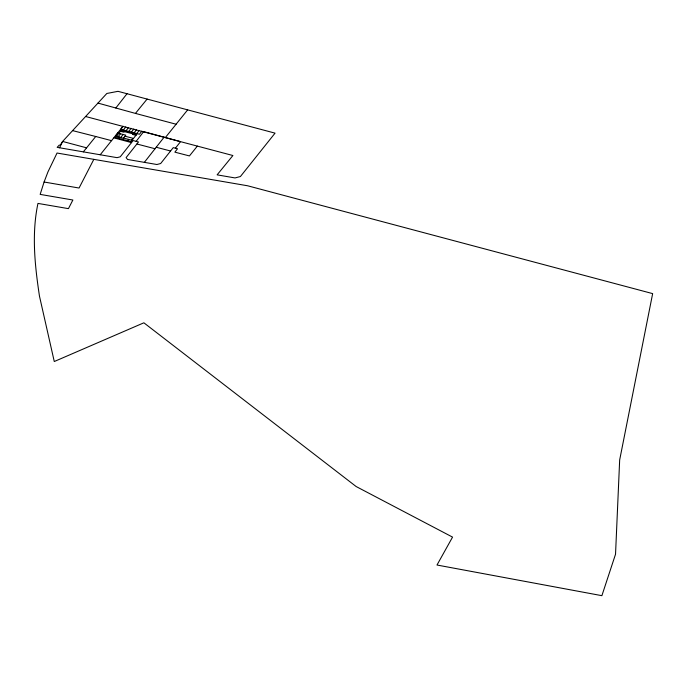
<?xml version="1.0" encoding="UTF-8"?>
<svg xmlns="http://www.w3.org/2000/svg" width="687" height="687" viewBox="0 0 687 687"><rect width="100%" height="100%" fill="white"/><g stroke="black" fill="none" stroke-linecap="round" stroke-linejoin="round"><path stroke-width="1.03" d="M44.088 182.012L47.935 171.948L57.038 153.029L247.612 185.773L652.65 293.615L619.665 459.964L615.535 554.211L601.889 595.672L436.992 565.023L452.553 537.114L356.149 486.533L143.875 322.804L54.273 361.525L39.46 296.08C34.857 265.526 31.482 233.923 37.965 203.412L68.434 208.642L72.882 200.011L40.164 194.395L44.088 182.012L79.057 188.032L93.836 159.35M86.588 147.834L62.611 141.445L60.216 145.24L59.28 145.069L57.158 147.37L59.571 147.782L62.611 141.445L106.829 93.475L118.009 91.328L275.058 133.141L240.407 176.533L235.04 177.933L217.118 174.85L232.902 155.52L85.592 116.507M136.155 141.35L143.669 131.612L180.535 141.651L175.391 148.203L173.244 147.636L160.664 163.523L156.902 164.511L127.576 159.47L126.107 157.606L138.491 141.969L133.141 140.552L120.259 156.808L117.039 157.658L59.571 147.782M118.009 136.876L120.431 133.776M123.342 130.058L125.764 126.949M118.988 138.448L120.002 137.151L116.558 136.249M124.321 131.621L123.875 132.187L120.431 131.286M120.697 137.572L123.119 134.472M126.022 130.753L128.443 127.653M128.709 131.449L131.131 128.349M131.397 132.153L133.819 129.044M127.584 140.689L128.598 139.384M132.917 133.853L132.471 134.42L135.923 135.322M134.085 132.849L136.507 129.749M131.603 140.165L133.055 138.302L125 136.206M136.765 133.544L139.186 130.444M141.874 131.148L139.452 134.248L120.654 129.354L123.076 126.253L100.225 154.773M115.828 108.005L127.009 93.724M144.356 162.355L164.047 137.271M165.318 137.615L187.654 109.868M197.349 146.099L189.44 155.932L174.859 152.153L177.538 148.77L175.391 148.203M83.325 151.87L95.733 136.498L111.663 140.68M97.958 103.084L135.433 113.407L147.112 99.074M72.59 130.616L95.733 136.498M120.878 130.719L136.361 134.746M123.548 138.07L132.05 140.285M156.215 147.25L170.591 151.003M136.885 144.004L155.039 148.736M135.433 113.407L176.095 124.227M113.93 137.872L131.509 142.621M117.752 133.08L115.33 136.181L123.385 138.276L125.807 135.176L117.752 133.08M121.444 129.989L115.545 137.555L131.028 141.582L136.936 134.017L121.444 129.989"/></g></svg>
